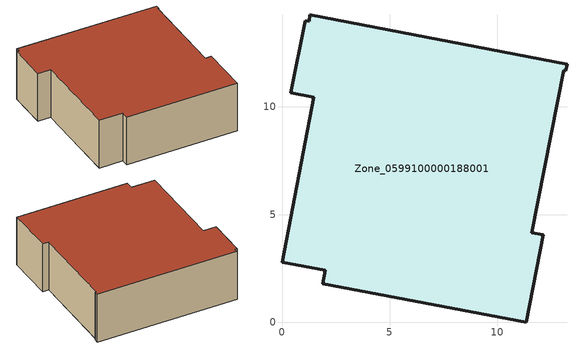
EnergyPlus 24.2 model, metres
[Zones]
Zone_0599100000188001
 floor ground (C_G): 0.4,10.65 1.07,14.01 1.26,13.98 1.29,14.29 13.23,11.99 13.17,11.68 13.07,11.71 11.6,4.17 12.13,4.07 11.34,0 1.89,1.79 2.01,2.41 0,2.79 1.48,10.45 z0
 wall outside (C_F): 2.01,2.41 1.89,1.79 11.34,0 12.13,4.07 11.6,4.17 13.07,11.71 13.17,11.68 13.23,11.99 1.29,14.29 1.26,13.98 1.07,14.01 0.4,10.65 1.48,10.45 0,2.79 2.01,2.41 z0:4.41
 roof outside (C_R): 0.4,10.65 1.48,10.45 0,2.79 2.01,2.41 1.89,1.79 11.34,0 12.13,4.07 11.6,4.17 13.07,11.71 13.17,11.68 13.23,11.99 1.29,14.29 1.26,13.98 1.07,14.01 z4.41
[BUILDING]
Pand.0599100000188001: North Axis=0; Terrain=City; Loads Convergence Tolerance Value=0.04; Temperature Convergence Tolerance Value=0.4; Solar Distribution=FullExterior; Maximum Number of Warmup Days=25; Minimum Number of Warmup Days=1
[Site:Location]
Rotterdam.The.Hague.AP_ZH_NLD Design_Conditions: Latitude=51.96; Longitude=4.45; Time Zone=1; Elevation=-4.5
[SITE:GROUNDTEMPERATURE:BUILDINGSURFACE]
18, 18, 18, 18, 18, 18, 18, 18, 18, 18, 18, 18
[MATERIAL] Thermal Absorptance=0.9; Solar Absorptance=0.7; Visible Absorptance=0.7
Name | Roughness | Thickness | Conductivity | Density | Specific Heat
G.D.1965-1974 | MediumSmooth | 0.15 | 0.882353 | 540 | 1210
F.D.1965-1974 | Rough | 0.3 | 0.697674 | 1920 | 840
R.D.1965-1974 | MediumRough | 0.2 | 0.232558 | 1500 | 1000
[CONSTRUCTION]
C_G: G.D.1965-1974
C_F: F.D.1965-1974
C_R: R.D.1965-1974
[ZONE]
Zone_0599100000188001: Type=1; Multiplier=1; Ceiling Height=Autocalculate; Volume=Autocalculate; Floor Area=autocalculate; Part of Total Floor Area=Yes
[ZONEINFILTRATION:DESIGNFLOWRATE]
Infil_Zone_0599100000188001: Zone or ZoneList or Space or SpaceList=Zone_0599100000188001; Schedule=AlwaysOn; Design Flow Rate Calculation Method=Flow/Area; Flow Rate per Floor Area=0.0042; Constant Term Coefficient=1; Temperature Term Coefficient=0; Velocity Term Coefficient=0; Velocity Squared Term Coefficient=0
[HVACTEMPLATE:ZONE:IDEALLOADSAIRSYSTEM]
Zone_0599100000188001: Maximum Heating Supply Air Temperature=50; Minimum Cooling Supply Air Temperature=13; Maximum Heating Supply Air Humidity Ratio=0.0156; Minimum Cooling Supply Air Humidity Ratio=0.0077; Heating Limit=NoLimit; Cooling Limit=NoLimit; Dehumidification Control Type=ConstantSensibleHeatRatio; Cooling Sensible Heat Ratio=0.7; Dehumidification Setpoint=60; Humidification Control Type=None; Humidification Setpoint=30; Outdoor Air Method=None; Outdoor Air Flow Rate per Person=0.00944; Outdoor Air Flow Rate per Zone Floor Area=0; Outdoor Air Flow Rate per Zone=0; Demand Controlled Ventilation Type=None; Outdoor Air Economizer Type=NoEconomizer; Heat Recovery Type=None; Sensible Heat Recovery Effectiveness=0.7; Latent Heat Recovery Effectiveness=0.65
[ZONECONTROL:THERMOSTAT]
ThermostatControl_Zone_0599100000188001: Zone or ZoneList=Zone_0599100000188001; Control Type Schedule=DualSetpointControlType; Control 1=Thermostat_Zone_0599100000188001; Temperature Difference Between Cutout And Setpoint=0
[THERMOSTATSETPOINT:DUALSETPOINT]
Thermostat_Zone_0599100000188001: Heating Setpoint Temperature Schedule=HeatingSetpoint_Zone_0599100000188001; Cooling Setpoint Temperature Schedule=CoolingSetpoint_Zone_0599100000188001
[SCHEDULE:COMPACT]
HeatingSetpoint_Zone_0599100000188001: Through: 12/31, For: AllDays, Until: 24:00, 21
CoolingSetpoint_Zone_0599100000188001: Through: 12/31, For: AllDays, Until: 24:00, 24
DualSetpointControlType: Through: 12/31, For: AllDays, Until: 24:00, 4
AlwaysOn: Through: 12/31, For: AllDays, Until: 24:00, 1
